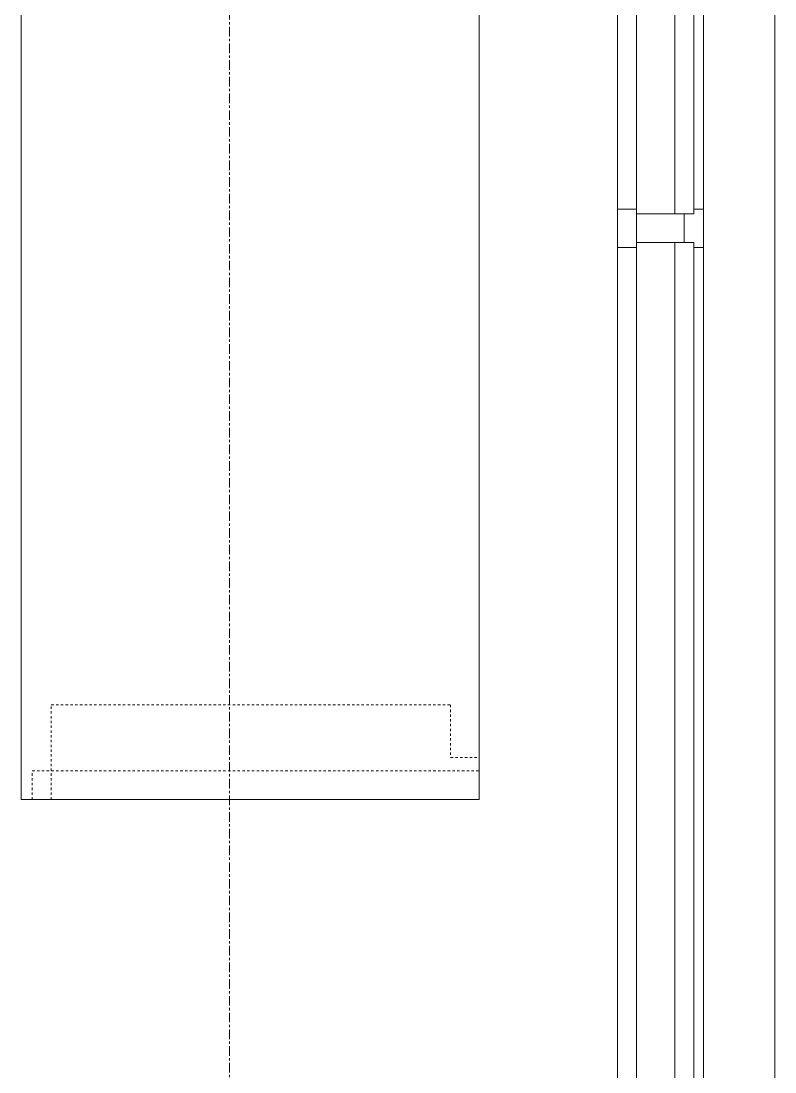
# Model space of a CAD drawing. Header units: inches. Extents: x 29752 to 31446, y 4278 to 5722.
# Drawn here: x 31347.3 to 31386.8, y 4924.4 to 4979.4 of the extents above; entities that cross this region are included whole.
import ezdxf

# ---------------------------------------------------------------- set-up
doc = ezdxf.new("R2010")
doc.units = ezdxf.units.IN
doc.header["$MEASUREMENT"] = 0
doc.linetypes.add('Dash', pattern=[0.25, 0.125, -0.125])
doc.linetypes.add('Grid Line 1_2_', pattern=[0.875, 0.5, -0.125, 0.125, -0.125])
for name, color, linetype, lineweight in [('1900 Duke Street_2nd Flr_LINKED_dwg', 8, 'Continuous', 9), ('A-GLAZ-CURT', 52, 'Continuous', 9), ('A-GLAZ-CWMG', 51, 'Continuous', 9), ('AE-GLAZING', 7, 'Continuous', 9), ('AE-SILL', 7, 'Continuous', 9), ('I-FURN', 30, 'Continuous', 9), ('I-FURN-HDLN', 30, 'Dash', 9), ('S-GRID', 1, 'Continuous', 9)]:
    doc.layers.add(name, color=color, linetype=linetype, lineweight=lineweight)

# ---------------------------------------------------------------- blocks, each defined once
blk = doc.blocks.new('1900 Duke Street_2nd Flr_LINKED_dwg-5565117-FIRST FLOOR POWER _ SIGNAL')
at = {"layer": 'AE-GLAZING'}
for p, q in [((2280, 590.781), (2280, 647.375)), ((2280, 588.781), (2281, 588.781)), ((2284.5, 532.187), (2284.5, 588.781))]:
    blk.add_line(p, q, dxfattribs=at)
at = {"layer": 'AE-GLAZING', "flags": 128}
for points in [[(2284.5, 647.375), (2284.5, 590.781), (2284, 590.781)], [(2281, 590.781), (2280, 590.781), (2280, 588.781), (2280, 532.187)], [(2284, 588.781), (2284.5, 588.781), (2284.5, 590.781)]]:
    blk.add_lwpolyline(points, dxfattribs=at)
at = {"layer": 'AE-SILL', "flags": 128}
blk.add_lwpolyline([(2287.5, 676), (2288.25, 676), (2288.25, 503.25), (2287.25, 503.25)], dxfattribs=at)
blk = doc.blocks.new('Worksurface-Mounted-Teknion-JNWSSN-Single_Sided_Rectangular-R2015 - 24_ Depth-6171618-FIRST FLOOR POWER _ SIGNAL')
at = {"layer": 'I-FURN'}
for p, q in [((-21, -23.782), (21, -23.782)), ((-21, -47.782), (-21, -23.782)), ((21, -23.782), (21, -47.782)), ((21, -47.782), (-21, -47.782))]:
    blk.add_line(p, q, dxfattribs=at)
at = {"layer": 'I-FURN-HDLN'}
for p, q in [((-21, -24.374), (-19.5, -24.374)), ((-19.5, -24.374), (-19.5, -47.782)), ((-21, -25.369), (-16.039, -25.369)), ((-16.039, -25.369), (-16.039, -46.282)), ((-16.039, -46.282), (-18.795, -46.282)), ((-18.795, -46.282), (-18.795, -47.782))]:
    blk.add_line(p, q, dxfattribs=at)
blk = doc.blocks.new('System Panel - Glazed-6353951-FIRST FLOOR POWER _ SIGNAL')
at = {"layer": 'A-GLAZ-CURT', "lineweight": 13}
for p, q in [((30.359375, 1.75), (-30.359375, 1.75)), ((-30.359375, 1.75), (-30.359375, 0.75)), ((30.359375, 0.75), (30.359375, 1.75)), ((-30.359375, 0.75), (30.359375, 0.75))]:
    blk.add_line(p, q, dxfattribs=at)
blk = doc.blocks.new('Rectangular Mullion - 1_5_ x 2_5_ rectangular-6353949-FIRST FLOOR POWER _ SIGNAL')
at = {"layer": 'A-GLAZ-CWMG'}
blk.add_line((31379.55, 5225.342), (31379.55, 5286.061), dxfattribs=at)
blk = doc.blocks.new('Rectangular Mullion - 1_5_ x 2_5_ rectangular-6353534-FIRST FLOOR POWER _ SIGNAL')
at = {"layer": 'A-GLAZ-CWMG', "lineweight": 20}
for p, q in [((-0.75, 1.25), (0.75, 1.25)), ((-0.75, -1.25), (-0.75, 1.25)), ((0.75, 1.25), (0.75, -1.25)), ((0.75, -1.25), (-0.75, -1.25))]:
    blk.add_line(p, q, dxfattribs=at)

msp = doc.modelspace()

# ---------------------------------------------------------------- linework, layer by layer
at = {"layer": 'S-GRID', "linetype": 'Grid Line 1_2_'}
msp.add_line((31358.237, 4277.766), (31358.237, 5698.128), dxfattribs=at)

# ---------------------------------------------------------------- block references
at = {"layer": '1900 Duke Street_2nd Flr_LINKED_dwg', "color": 7}
msp.add_blockref('1900 Duke Street_2nd Flr_LINKED_dwg-5565117-FIRST FLOOR POWER _ SIGNAL', (29098.55, 4378.811), dxfattribs=at)
at = {"layer": 'A-GLAZ-CURT', "rotation": 270}
for p in [(31380.8, 4999.701), (31380.8, 4937.483)]:
    msp.add_blockref('System Panel - Glazed-6353951-FIRST FLOOR POWER _ SIGNAL', p, dxfattribs=at)
at = {"layer": 'A-GLAZ-CWMG'}
for p in [(0, -256), (0, -318.219)]:
    msp.add_blockref('Rectangular Mullion - 1_5_ x 2_5_ rectangular-6353949-FIRST FLOOR POWER _ SIGNAL', p, dxfattribs=at)
at = {"layer": 'A-GLAZ-CWMG', "extrusion": (0, 0, -1), "rotation": 270}
msp.add_blockref('Rectangular Mullion - 1_5_ x 2_5_ rectangular-6353534-FIRST FLOOR POWER _ SIGNAL', (-31380.8, 4968.592), dxfattribs=at)
at = {"layer": 'I-FURN', "rotation": 90.00000000000092}
msp.add_blockref('Worksurface-Mounted-Teknion-JNWSSN-Single_Sided_Rectangular-R2015 - 24_ Depth-6171618-FIRST FLOOR POWER _ SIGNAL', (31323.532, 4959.677), dxfattribs=at)

doc.saveas('drawing.dxf')
